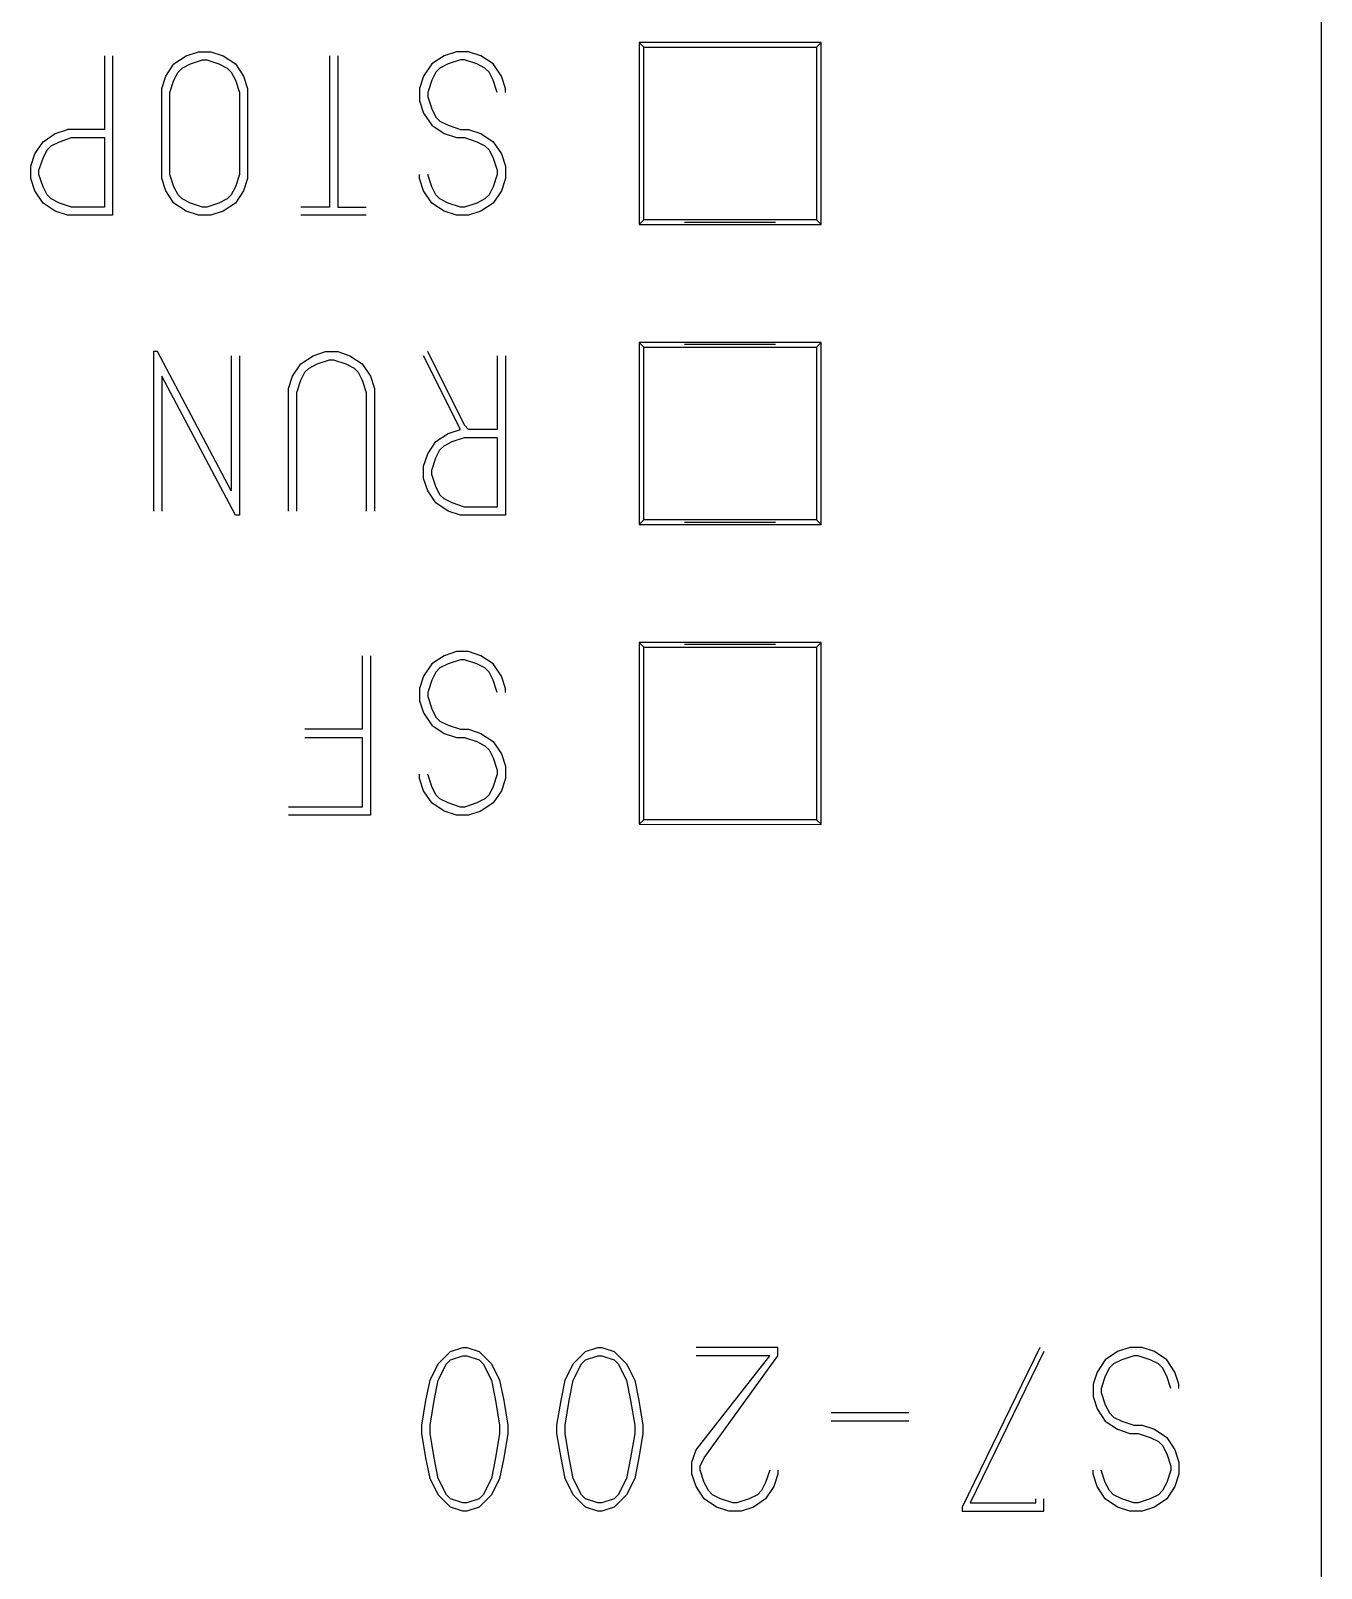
# Model space of a CAD drawing. Header units: millimetres. Extents: x 54 to 474, y 45 to 343.
# Drawn here: x 228.88 to 243.07, y 127.96 to 144.87 of the extents above; entities that cross this region are included whole.
import ezdxf

# ---------------------------------------------------------------- set-up
doc = ezdxf.new("R2010")
doc.units = ezdxf.units.MM
doc.layers.add('0005LEVEL_1', color=7, linetype='Continuous')
doc.layers.add('8_ALL_NOTES_BALLOONS_SYMBOLS_GT', color=7, linetype='Continuous')

msp = doc.modelspace()

# ---------------------------------------------------------------- linework, layer by layer
at = {"layer": '0005LEVEL_1', "linetype": 'Continuous'}
for p, q in [((230.594, 144.597), (230.729, 144.642)), ((230.729, 144.642), (230.864, 144.642)), ((230.864, 144.642), (230.999, 144.597)), ((233.564, 144.642), (233.429, 144.597)), ((233.699, 144.642), (233.564, 144.642)), ((233.834, 144.597), (233.699, 144.642)), ((229.694, 144.597), (229.694, 143.787)), ((229.784, 144.597), (229.784, 142.842)), ((230.369, 144.372), (230.459, 144.507)), ((230.459, 144.507), (230.594, 144.597)), ((230.504, 144.417), (230.549, 144.462)), ((230.549, 144.462), (230.639, 144.507)), ((230.639, 144.507), (230.774, 144.552)), ((230.774, 144.552), (230.819, 144.552)), ((230.819, 144.552), (230.954, 144.507)), ((230.954, 144.507), (231.044, 144.462)), ((230.999, 144.597), (231.134, 144.507)), ((231.044, 144.462), (231.089, 144.417)), ((231.134, 144.507), (231.224, 144.372)), ((232.169, 144.597), (232.169, 142.932)), ((232.259, 144.597), (232.259, 142.932)), ((233.294, 144.507), (233.204, 144.372)), ((233.429, 144.597), (233.294, 144.507)), ((233.384, 144.462), (233.339, 144.417)), ((233.474, 144.507), (233.384, 144.462)), ((233.609, 144.552), (233.474, 144.507)), ((233.654, 144.552), (233.609, 144.552)), ((233.789, 144.507), (233.654, 144.552)), ((233.879, 144.462), (233.789, 144.507)), ((233.969, 144.507), (233.834, 144.597)), ((233.924, 144.417), (233.879, 144.462)), ((234.059, 144.372), (233.969, 144.507)), ((230.324, 144.237), (230.369, 144.372)), ((230.414, 144.192), (230.459, 144.327)), ((230.459, 144.327), (230.504, 144.417)), ((231.089, 144.417), (231.134, 144.327)), ((231.134, 144.327), (231.179, 144.192)), ((231.224, 144.372), (231.269, 144.237)), ((233.204, 144.372), (233.159, 144.237)), ((233.294, 144.327), (233.249, 144.192)), ((233.339, 144.417), (233.294, 144.327)), ((233.969, 144.327), (233.924, 144.417)), ((234.014, 144.192), (233.969, 144.327)), ((234.104, 144.237), (234.059, 144.372)), ((230.324, 143.247), (230.324, 144.237)), ((230.414, 143.292), (230.414, 144.192)), ((231.179, 144.192), (231.179, 143.292)), ((231.269, 144.237), (231.269, 143.247)), ((233.159, 144.237), (233.159, 144.102)), ((233.249, 144.192), (233.249, 144.147)), ((233.249, 144.147), (233.294, 144.012)), ((234.104, 144.192), (234.104, 144.237)), ((233.159, 144.102), (233.204, 143.967)), ((233.204, 143.967), (233.294, 143.832)), ((233.294, 144.012), (233.339, 143.922)), ((229.154, 143.742), (229.289, 143.787)), ((229.694, 143.787), (229.289, 143.787)), ((233.294, 143.832), (233.429, 143.742)), ((233.339, 143.922), (233.384, 143.877)), ((233.384, 143.877), (233.474, 143.832)), ((233.474, 143.832), (233.609, 143.787)), ((233.609, 143.787), (233.699, 143.787)), ((233.699, 143.787), (233.834, 143.742)), ((228.929, 143.517), (229.019, 143.652)), ((229.019, 143.652), (229.154, 143.742)), ((229.109, 143.607), (229.199, 143.652)), ((229.199, 143.652), (229.334, 143.697)), ((229.334, 143.697), (229.694, 143.697)), ((229.694, 143.697), (229.694, 142.932)), ((233.429, 143.742), (233.564, 143.697)), ((233.564, 143.697), (233.654, 143.697)), ((233.654, 143.697), (233.789, 143.652)), ((233.789, 143.652), (233.879, 143.607)), ((233.834, 143.742), (233.969, 143.652)), ((233.969, 143.652), (234.059, 143.517)), ((228.884, 143.382), (228.929, 143.517)), ((228.974, 143.337), (229.019, 143.472)), ((229.019, 143.472), (229.064, 143.562)), ((229.064, 143.562), (229.109, 143.607)), ((233.879, 143.607), (233.924, 143.562)), ((233.924, 143.562), (233.969, 143.472)), ((233.969, 143.472), (234.014, 143.337)), ((234.059, 143.517), (234.104, 143.382)), ((228.884, 143.247), (228.884, 143.382)), ((228.974, 143.292), (228.974, 143.337)), ((229.019, 143.157), (228.974, 143.292)), ((230.459, 143.157), (230.414, 143.292)), ((231.179, 143.292), (231.134, 143.157)), ((233.159, 143.247), (233.159, 143.292)), ((233.294, 143.157), (233.249, 143.292)), ((234.014, 143.292), (233.969, 143.157)), ((234.014, 143.337), (234.014, 143.292)), ((234.104, 143.382), (234.104, 143.247)), ((228.929, 143.112), (228.884, 143.247)), ((229.019, 142.977), (228.929, 143.112)), ((229.064, 143.067), (229.019, 143.157)), ((230.369, 143.112), (230.324, 143.247)), ((230.459, 142.977), (230.369, 143.112)), ((230.504, 143.067), (230.459, 143.157)), ((231.134, 143.157), (231.089, 143.067)), ((231.224, 143.112), (231.134, 142.977)), ((231.269, 143.247), (231.224, 143.112)), ((233.204, 143.112), (233.159, 143.247)), ((233.294, 142.977), (233.204, 143.112)), ((233.339, 143.067), (233.294, 143.157)), ((233.969, 143.157), (233.924, 143.067)), ((234.059, 143.112), (233.969, 142.977)), ((234.104, 143.247), (234.059, 143.112)), ((229.154, 142.887), (229.019, 142.977)), ((229.109, 143.022), (229.064, 143.067)), ((229.199, 142.977), (229.109, 143.022)), ((229.334, 142.932), (229.199, 142.977)), ((230.594, 142.887), (230.459, 142.977)), ((230.549, 143.022), (230.504, 143.067)), ((230.639, 142.977), (230.549, 143.022)), ((230.774, 142.932), (230.639, 142.977)), ((230.954, 142.977), (230.819, 142.932)), ((231.044, 143.022), (230.954, 142.977)), ((231.134, 142.977), (230.999, 142.887)), ((231.089, 143.067), (231.044, 143.022)), ((233.429, 142.887), (233.294, 142.977)), ((233.384, 143.022), (233.339, 143.067)), ((233.474, 142.977), (233.384, 143.022)), ((233.609, 142.932), (233.474, 142.977)), ((233.789, 142.977), (233.654, 142.932)), ((233.879, 143.022), (233.789, 142.977)), ((233.969, 142.977), (233.834, 142.887)), ((233.924, 143.067), (233.879, 143.022)), ((229.289, 142.842), (229.154, 142.887)), ((229.784, 142.842), (229.289, 142.842)), ((229.694, 142.932), (229.334, 142.932)), ((230.729, 142.842), (230.594, 142.887)), ((230.864, 142.842), (230.729, 142.842)), ((230.819, 142.932), (230.774, 142.932)), ((230.999, 142.887), (230.864, 142.842)), ((232.169, 142.932), (231.854, 142.932)), ((232.574, 142.842), (231.854, 142.842)), ((232.259, 142.932), (232.574, 142.932)), ((233.564, 142.842), (233.429, 142.887)), ((233.699, 142.842), (233.564, 142.842)), ((233.654, 142.932), (233.609, 142.932)), ((233.834, 142.887), (233.699, 142.842)), ((230.234, 141.342), (230.234, 139.587)), ((230.279, 141.342), (230.234, 141.342)), ((231.089, 139.812), (230.279, 141.342)), ((231.089, 141.297), (231.089, 139.812)), ((231.179, 141.297), (231.179, 139.542)), ((231.854, 141.207), (231.989, 141.297)), ((231.989, 141.297), (232.124, 141.342)), ((232.034, 141.207), (232.169, 141.252)), ((232.124, 141.342), (232.259, 141.342)), ((232.169, 141.252), (232.214, 141.252)), ((232.214, 141.252), (232.349, 141.207)), ((232.259, 141.342), (232.394, 141.297)), ((232.394, 141.297), (232.529, 141.207)), ((233.609, 140.487), (233.204, 141.297)), ((233.654, 140.532), (233.249, 141.342)), ((234.014, 141.297), (234.014, 140.487)), ((234.104, 141.297), (234.104, 139.542)), ((231.764, 141.072), (231.854, 141.207)), ((231.854, 141.027), (231.899, 141.117)), ((231.899, 141.117), (231.944, 141.162)), ((231.944, 141.162), (232.034, 141.207)), ((232.349, 141.207), (232.439, 141.162)), ((232.439, 141.162), (232.484, 141.117)), ((232.484, 141.117), (232.529, 141.027)), ((232.529, 141.207), (232.619, 141.072)), ((230.324, 141.072), (230.324, 139.587)), ((231.134, 139.542), (230.324, 141.072)), ((231.719, 140.937), (231.764, 141.072)), ((231.719, 139.587), (231.719, 140.937)), ((231.809, 140.892), (231.854, 141.027)), ((232.529, 141.027), (232.574, 140.892)), ((232.619, 141.072), (232.664, 140.937)), ((232.664, 140.937), (232.664, 139.587)), ((231.809, 139.587), (231.809, 140.892)), ((232.574, 140.892), (232.574, 139.587)), ((233.339, 140.352), (233.474, 140.442)), ((233.474, 140.442), (233.609, 140.487)), ((233.519, 140.352), (233.654, 140.397)), ((233.699, 140.487), (233.654, 140.532)), ((233.654, 140.397), (234.014, 140.397)), ((234.014, 140.487), (233.699, 140.487)), ((234.014, 140.397), (234.014, 139.632)), ((233.249, 140.217), (233.339, 140.352)), ((233.339, 140.172), (233.384, 140.262)), ((233.384, 140.262), (233.429, 140.307)), ((233.429, 140.307), (233.519, 140.352)), ((233.204, 140.082), (233.249, 140.217)), ((233.204, 139.947), (233.204, 140.082)), ((233.294, 140.037), (233.339, 140.172)), ((233.249, 139.812), (233.204, 139.947)), ((233.294, 139.992), (233.294, 140.037)), ((233.339, 139.857), (233.294, 139.992)), ((233.339, 139.677), (233.249, 139.812)), ((233.384, 139.767), (233.339, 139.857)), ((233.429, 139.722), (233.384, 139.767)), ((233.519, 139.677), (233.429, 139.722)), ((233.474, 139.587), (233.339, 139.677)), ((233.609, 139.542), (233.474, 139.587)), ((233.654, 139.632), (233.519, 139.677)), ((234.014, 139.632), (233.654, 139.632)), ((231.179, 139.542), (231.134, 139.542)), ((234.104, 139.542), (233.609, 139.542)), ((233.564, 138.042), (233.429, 137.997)), ((233.699, 138.042), (233.564, 138.042)), ((233.834, 137.997), (233.699, 138.042)), ((232.529, 137.997), (232.529, 137.187)), ((232.619, 137.997), (232.619, 136.242)), ((233.294, 137.907), (233.204, 137.772)), ((233.429, 137.997), (233.294, 137.907)), ((233.384, 137.862), (233.339, 137.817)), ((233.474, 137.907), (233.384, 137.862)), ((233.609, 137.952), (233.474, 137.907)), ((233.654, 137.952), (233.609, 137.952)), ((233.789, 137.907), (233.654, 137.952)), ((233.879, 137.862), (233.789, 137.907)), ((233.969, 137.907), (233.834, 137.997)), ((233.924, 137.817), (233.879, 137.862)), ((234.059, 137.772), (233.969, 137.907)), ((233.204, 137.772), (233.159, 137.637)), ((233.294, 137.727), (233.249, 137.592)), ((233.339, 137.817), (233.294, 137.727)), ((233.969, 137.727), (233.924, 137.817)), ((234.014, 137.592), (233.969, 137.727)), ((234.104, 137.637), (234.059, 137.772)), ((233.159, 137.637), (233.159, 137.502)), ((233.249, 137.592), (233.249, 137.547)), ((233.249, 137.547), (233.294, 137.412)), ((234.104, 137.592), (234.104, 137.637)), ((233.159, 137.502), (233.204, 137.367)), ((233.204, 137.367), (233.294, 137.232)), ((233.294, 137.412), (233.339, 137.322)), ((232.529, 137.187), (231.899, 137.187)), ((233.294, 137.232), (233.429, 137.142)), ((233.339, 137.322), (233.384, 137.277)), ((233.384, 137.277), (233.474, 137.232)), ((233.474, 137.232), (233.609, 137.187)), ((233.609, 137.187), (233.699, 137.187)), ((233.699, 137.187), (233.834, 137.142)), ((231.899, 137.097), (232.529, 137.097)), ((232.529, 137.097), (232.529, 136.332)), ((233.429, 137.142), (233.564, 137.097)), ((233.564, 137.097), (233.654, 137.097)), ((233.654, 137.097), (233.789, 137.052)), ((233.789, 137.052), (233.879, 137.007)), ((233.834, 137.142), (233.969, 137.052)), ((233.969, 137.052), (234.059, 136.917)), ((233.879, 137.007), (233.924, 136.962)), ((233.924, 136.962), (233.969, 136.872)), ((233.969, 136.872), (234.014, 136.737)), ((234.059, 136.917), (234.104, 136.782)), ((233.159, 136.647), (233.159, 136.692)), ((233.294, 136.557), (233.249, 136.692)), ((234.014, 136.692), (233.969, 136.557)), ((234.014, 136.737), (234.014, 136.692)), ((234.104, 136.782), (234.104, 136.647)), ((233.204, 136.512), (233.159, 136.647)), ((233.294, 136.377), (233.204, 136.512)), ((233.339, 136.467), (233.294, 136.557)), ((233.969, 136.557), (233.924, 136.467)), ((234.059, 136.512), (233.969, 136.377)), ((234.104, 136.647), (234.059, 136.512)), ((233.429, 136.287), (233.294, 136.377)), ((233.384, 136.422), (233.339, 136.467)), ((233.474, 136.377), (233.384, 136.422)), ((233.609, 136.332), (233.474, 136.377)), ((233.789, 136.377), (233.654, 136.332)), ((233.879, 136.422), (233.789, 136.377)), ((233.969, 136.377), (233.834, 136.287)), ((233.924, 136.467), (233.879, 136.422)), ((232.529, 136.332), (231.719, 136.332)), ((232.619, 136.242), (231.719, 136.242)), ((233.564, 136.242), (233.429, 136.287)), ((233.699, 136.242), (233.564, 136.242)), ((233.654, 136.332), (233.609, 136.332)), ((233.834, 136.287), (233.699, 136.242)), ((233.365, 130.206), (233.5, 130.341)), ((233.455, 130.206), (233.5, 130.251)), ((233.5, 130.341), (233.635, 130.386)), ((233.5, 130.251), (233.635, 130.296)), ((233.635, 130.386), (233.68, 130.386)), ((233.635, 130.296), (233.68, 130.296)), ((233.68, 130.386), (233.815, 130.341)), ((233.68, 130.296), (233.815, 130.251)), ((233.815, 130.341), (233.95, 130.206)), ((233.815, 130.251), (233.86, 130.206)), ((234.85, 130.206), (234.985, 130.341)), ((234.94, 130.206), (234.985, 130.251)), ((234.985, 130.341), (235.12, 130.386)), ((234.985, 130.251), (235.12, 130.296)), ((235.12, 130.386), (235.165, 130.386)), ((235.12, 130.296), (235.165, 130.296)), ((235.165, 130.386), (235.3, 130.341)), ((235.165, 130.296), (235.3, 130.251)), ((235.3, 130.341), (235.435, 130.206)), ((235.3, 130.251), (235.345, 130.206)), ((237.1, 130.386), (236.2, 130.386)), ((236.2, 129.261), (237.01, 130.296)), ((237.01, 130.296), (236.2, 130.296)), ((236.29, 129.171), (237.1, 130.296)), ((237.1, 130.296), (237.1, 130.386)), ((239.98, 130.386), (239.125, 128.631)), ((240.025, 130.341), (239.215, 128.676)), ((240.7, 130.251), (240.61, 130.116)), ((240.835, 130.341), (240.7, 130.251)), ((240.88, 130.251), (240.79, 130.206)), ((240.97, 130.386), (240.835, 130.341)), ((241.015, 130.296), (240.88, 130.251)), ((241.105, 130.386), (240.97, 130.386)), ((241.06, 130.296), (241.015, 130.296)), ((241.195, 130.251), (241.06, 130.296)), ((241.24, 130.341), (241.105, 130.386)), ((241.285, 130.206), (241.195, 130.251)), ((241.375, 130.251), (241.24, 130.341)), ((241.465, 130.116), (241.375, 130.251)), ((233.275, 130.026), (233.365, 130.206)), ((233.365, 130.026), (233.455, 130.206)), ((233.86, 130.206), (233.95, 130.026)), ((233.95, 130.206), (234.04, 130.026)), ((234.76, 130.026), (234.85, 130.206)), ((234.85, 130.026), (234.94, 130.206)), ((235.345, 130.206), (235.435, 130.026)), ((235.435, 130.206), (235.525, 130.026)), ((240.61, 130.116), (240.565, 129.981)), ((240.745, 130.161), (240.7, 130.071)), ((240.79, 130.206), (240.745, 130.161)), ((241.33, 130.161), (241.285, 130.206)), ((241.375, 130.071), (241.33, 130.161)), ((241.51, 129.981), (241.465, 130.116)), ((233.23, 129.801), (233.275, 130.026)), ((233.32, 129.801), (233.365, 130.026)), ((233.95, 130.026), (233.995, 129.801)), ((234.04, 130.026), (234.085, 129.801)), ((234.715, 129.801), (234.76, 130.026)), ((234.805, 129.801), (234.85, 130.026)), ((235.435, 130.026), (235.48, 129.801)), ((235.525, 130.026), (235.57, 129.801)), ((240.565, 129.981), (240.565, 129.846)), ((240.7, 130.071), (240.655, 129.936)), ((240.655, 129.936), (240.655, 129.891)), ((241.42, 129.936), (241.375, 130.071)), ((241.51, 129.936), (241.51, 129.981)), ((233.185, 129.531), (233.23, 129.801)), ((233.275, 129.531), (233.32, 129.801)), ((233.995, 129.801), (234.04, 129.531)), ((234.085, 129.801), (234.13, 129.531)), ((234.67, 129.531), (234.715, 129.801)), ((234.76, 129.531), (234.805, 129.801)), ((235.48, 129.801), (235.525, 129.531)), ((235.57, 129.801), (235.615, 129.531)), ((240.565, 129.846), (240.61, 129.711)), ((240.655, 129.891), (240.7, 129.756)), ((240.7, 129.756), (240.745, 129.666)), ((238.54, 129.666), (237.685, 129.666)), ((238.54, 129.576), (237.685, 129.576)), ((240.61, 129.711), (240.7, 129.576)), ((240.7, 129.576), (240.835, 129.486)), ((240.745, 129.666), (240.79, 129.621)), ((240.79, 129.621), (240.88, 129.576)), ((240.88, 129.576), (241.015, 129.531)), ((233.185, 129.441), (233.185, 129.531)), ((233.23, 129.171), (233.185, 129.441)), ((233.275, 129.441), (233.275, 129.531)), ((233.32, 129.171), (233.275, 129.441)), ((234.04, 129.441), (233.995, 129.171)), ((234.04, 129.531), (234.04, 129.441)), ((234.13, 129.441), (234.085, 129.171)), ((234.13, 129.531), (234.13, 129.441)), ((234.67, 129.441), (234.67, 129.531)), ((234.715, 129.171), (234.67, 129.441)), ((234.76, 129.441), (234.76, 129.531)), ((234.805, 129.171), (234.76, 129.441)), ((235.525, 129.441), (235.48, 129.171)), ((235.525, 129.531), (235.525, 129.441)), ((235.615, 129.441), (235.57, 129.171)), ((235.615, 129.531), (235.615, 129.441)), ((240.835, 129.486), (240.97, 129.441)), ((240.97, 129.441), (241.06, 129.441)), ((241.015, 129.531), (241.105, 129.531)), ((241.06, 129.441), (241.195, 129.396)), ((241.105, 129.531), (241.24, 129.486)), ((241.24, 129.486), (241.375, 129.396)), ((236.155, 129.126), (236.2, 129.261)), ((241.195, 129.396), (241.285, 129.351)), ((241.285, 129.351), (241.33, 129.306)), ((241.33, 129.306), (241.375, 129.216)), ((241.375, 129.396), (241.465, 129.261)), ((241.465, 129.261), (241.51, 129.126)), ((233.275, 128.946), (233.23, 129.171)), ((233.365, 128.946), (233.32, 129.171)), ((233.995, 129.171), (233.95, 128.946)), ((234.085, 129.171), (234.04, 128.946)), ((234.76, 128.946), (234.715, 129.171)), ((234.85, 128.946), (234.805, 129.171)), ((235.48, 129.171), (235.435, 128.946)), ((235.57, 129.171), (235.525, 128.946)), ((236.155, 128.991), (236.155, 129.126)), ((236.245, 129.081), (236.29, 129.171)), ((236.245, 129.036), (236.245, 129.081)), ((241.375, 129.216), (241.42, 129.081)), ((241.42, 129.081), (241.42, 129.036)), ((241.51, 129.126), (241.51, 128.991)), ((233.365, 128.766), (233.275, 128.946)), ((233.455, 128.766), (233.365, 128.946)), ((233.95, 128.946), (233.86, 128.766)), ((234.04, 128.946), (233.95, 128.766)), ((234.85, 128.766), (234.76, 128.946)), ((234.94, 128.766), (234.85, 128.946)), ((235.435, 128.946), (235.345, 128.766)), ((235.525, 128.946), (235.435, 128.766)), ((236.2, 128.856), (236.155, 128.991)), ((236.29, 128.901), (236.245, 129.036)), ((236.335, 128.811), (236.29, 128.901)), ((236.965, 128.901), (236.92, 128.811)), ((237.01, 129.036), (236.965, 128.901)), ((237.1, 128.991), (237.055, 128.856)), ((237.1, 129.036), (237.1, 128.991)), ((240.565, 128.991), (240.565, 129.036)), ((240.61, 128.856), (240.565, 128.991)), ((240.7, 128.901), (240.655, 129.036)), ((240.745, 128.811), (240.7, 128.901)), ((241.375, 128.901), (241.33, 128.811)), ((241.42, 129.036), (241.375, 128.901)), ((241.51, 128.991), (241.465, 128.856)), ((233.5, 128.631), (233.365, 128.766)), ((233.5, 128.721), (233.455, 128.766)), ((233.95, 128.766), (233.815, 128.631)), ((233.86, 128.766), (233.815, 128.721)), ((234.985, 128.631), (234.85, 128.766)), ((234.985, 128.721), (234.94, 128.766)), ((235.435, 128.766), (235.3, 128.631)), ((235.345, 128.766), (235.3, 128.721)), ((236.29, 128.721), (236.2, 128.856)), ((236.38, 128.766), (236.335, 128.811)), ((236.47, 128.721), (236.38, 128.766)), ((236.875, 128.766), (236.785, 128.721)), ((236.92, 128.811), (236.875, 128.766)), ((237.055, 128.856), (236.965, 128.721)), ((240.7, 128.721), (240.61, 128.856)), ((240.79, 128.766), (240.745, 128.811)), ((240.88, 128.721), (240.79, 128.766)), ((241.285, 128.766), (241.195, 128.721)), ((241.33, 128.811), (241.285, 128.766)), ((241.465, 128.856), (241.375, 128.721)), ((233.635, 128.676), (233.5, 128.721)), ((233.635, 128.586), (233.5, 128.631)), ((233.68, 128.676), (233.635, 128.676)), ((233.68, 128.586), (233.635, 128.586)), ((233.815, 128.721), (233.68, 128.676)), ((233.815, 128.631), (233.68, 128.586)), ((235.12, 128.676), (234.985, 128.721)), ((235.12, 128.586), (234.985, 128.631)), ((235.165, 128.676), (235.12, 128.676)), ((235.165, 128.586), (235.12, 128.586)), ((235.3, 128.721), (235.165, 128.676)), ((235.3, 128.631), (235.165, 128.586)), ((236.425, 128.631), (236.29, 128.721)), ((236.56, 128.586), (236.425, 128.631)), ((236.605, 128.676), (236.47, 128.721)), ((236.695, 128.586), (236.56, 128.586)), ((236.65, 128.676), (236.605, 128.676)), ((236.785, 128.721), (236.65, 128.676)), ((236.83, 128.631), (236.695, 128.586)), ((236.965, 128.721), (236.83, 128.631)), ((239.125, 128.631), (239.125, 128.586)), ((239.125, 128.586), (240.025, 128.586)), ((239.215, 128.676), (239.935, 128.676)), ((239.935, 128.676), (239.935, 128.721)), ((240.025, 128.586), (240.025, 128.721)), ((240.835, 128.631), (240.7, 128.721)), ((240.97, 128.586), (240.835, 128.631)), ((241.015, 128.676), (240.88, 128.721)), ((241.105, 128.586), (240.97, 128.586)), ((241.06, 128.676), (241.015, 128.676)), ((241.195, 128.721), (241.06, 128.676)), ((241.24, 128.631), (241.105, 128.586)), ((241.375, 128.721), (241.24, 128.631))]:
    msp.add_line(p, q, dxfattribs=at)
at = {"layer": '8_ALL_NOTES_BALLOONS_SYMBOLS_GT', "linetype": 'Continuous'}
for p, q in [((243.074, 198.242), (243.074, 111.842)), ((237.575, 144.743), (235.574, 144.742)), ((235.574, 144.742), (235.574, 142.742)), ((235.624, 144.692), (235.574, 144.742)), ((235.624, 142.792), (235.624, 144.692)), ((235.624, 144.692), (237.524, 144.692)), ((237.524, 144.692), (237.574, 144.742)), ((237.524, 144.692), (237.524, 142.792)), ((237.575, 142.741), (237.575, 144.743)), ((235.624, 142.792), (235.574, 142.742)), ((237.524, 142.792), (235.624, 142.792)), ((237.524, 142.792), (237.574, 142.742)), ((235.574, 142.742), (237.575, 142.741)), ((237.074, 142.764), (236.074, 142.764)), ((237.575, 141.443), (235.574, 141.442)), ((235.574, 141.442), (235.574, 139.442)), ((235.624, 141.392), (235.574, 141.442)), ((237.074, 141.42), (236.074, 141.42)), ((237.524, 141.392), (237.574, 141.442)), ((237.575, 139.441), (237.575, 141.443)), ((235.624, 139.492), (235.624, 141.392)), ((235.624, 141.392), (237.524, 141.392)), ((237.524, 141.392), (237.524, 139.492)), ((235.624, 139.492), (235.574, 139.442)), ((235.574, 139.442), (237.575, 139.441)), ((237.524, 139.492), (235.624, 139.492)), ((237.074, 139.464), (236.074, 139.464)), ((237.524, 139.492), (237.574, 139.442)), ((237.575, 138.143), (235.574, 138.142)), ((235.574, 138.142), (235.574, 136.142)), ((235.624, 138.092), (235.574, 138.142)), ((235.624, 136.192), (235.624, 138.092)), ((235.624, 138.092), (237.524, 138.092)), ((237.074, 138.12), (236.074, 138.12)), ((237.524, 138.092), (237.574, 138.142)), ((237.524, 138.092), (237.524, 136.192)), ((237.575, 136.141), (237.575, 138.143)), ((235.624, 136.192), (235.574, 136.142)), ((237.524, 136.192), (235.624, 136.192)), ((237.524, 136.192), (237.574, 136.142)), ((235.574, 136.142), (237.575, 136.141))]:
    msp.add_line(p, q, dxfattribs=at)

doc.saveas('drawing.dxf')
